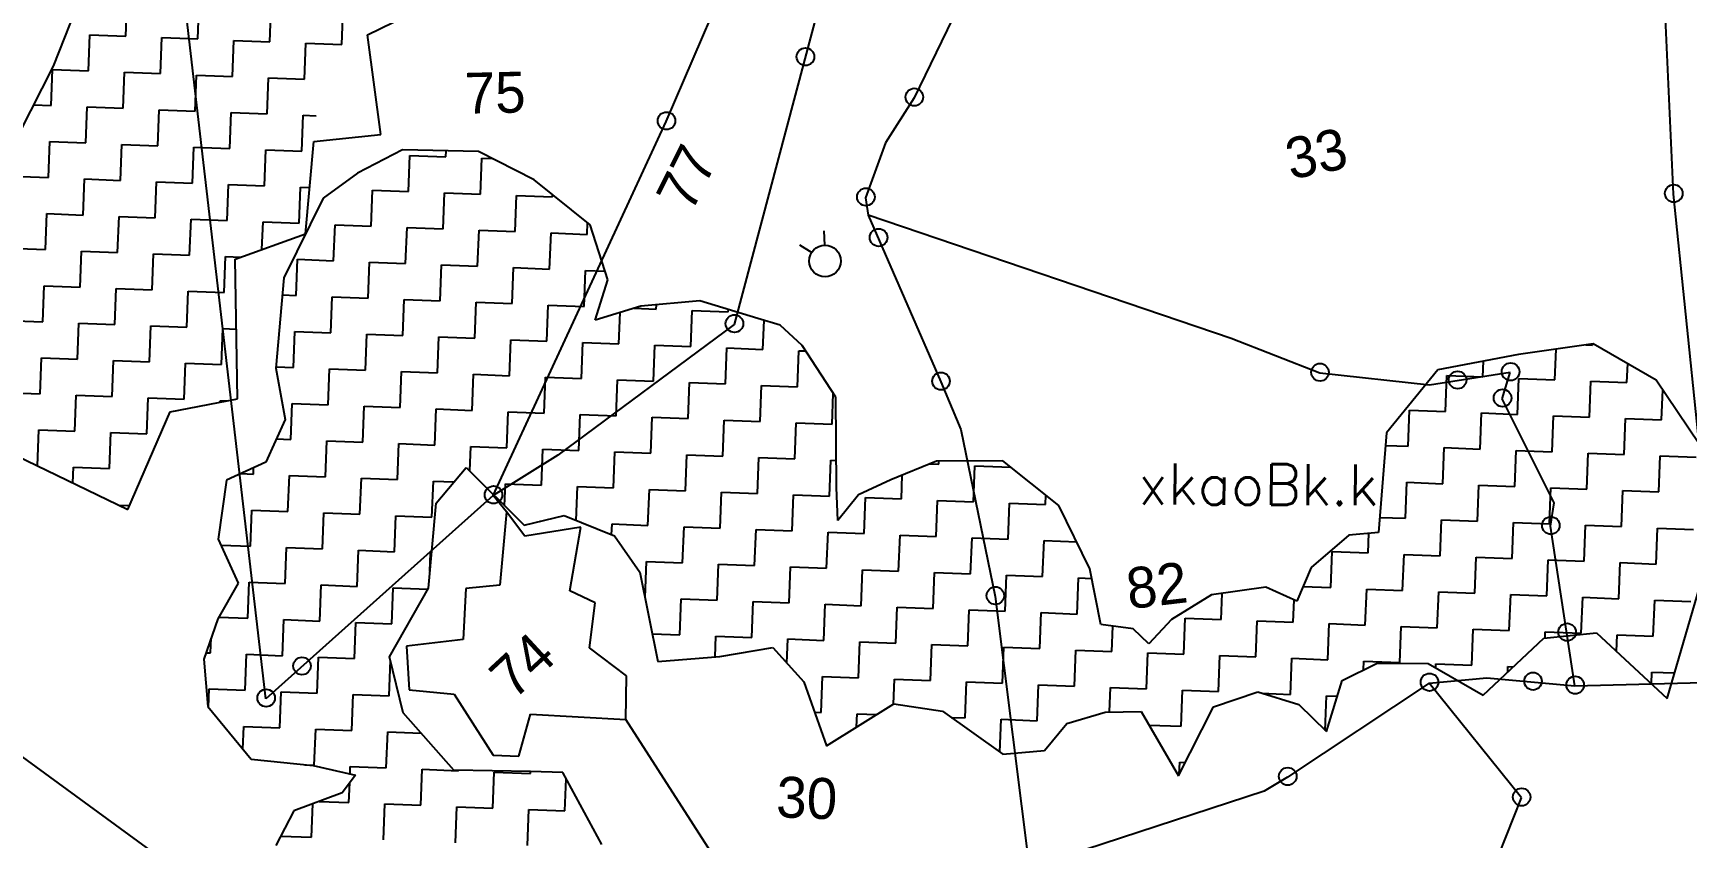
# Model space of a CAD drawing. Header units: metres. Extents: x 291285 to 296393, y 1982985 to 1990470.
# Drawn here: x 292456 to 293179, y 1988217 to 1988568 of the extents above; entities that cross this region are included whole.
import ezdxf

# ---------------------------------------------------------------- set-up
doc = ezdxf.new("R2010")
doc.units = ezdxf.units.M
for name, color, linetype in [('POLY_HATCH', 12, 'Continuous'), ('POLY_PARCEL', 6, 'Continuous'), ('SYM_STONE', 1, 'Continuous'), ('TEXT_MAPIN', 7, 'Continuous'), ('TEXT_PARCEL', 7, 'Continuous')]:
    doc.layers.add(name, color=color, linetype=linetype)
doc.styles.get("Standard").update_dxf_attribs({"font": 'simplex.shx'})
doc.styles.add('TEXT_MAP', font='')
doc.styles.get('TEXT_MAP').set_extended_font_data('Kruti Dev 050')

msp = doc.modelspace()

# ---------------------------------------------------------------- linework, layer by layer
for points in [[(292801.97, 1988481.75), (292802.25, 1988475.43)], [(292791.41, 1988475.67), (292796.73, 1988472.26)]]:
    msp.add_lwpolyline(points)
msp.add_circle((292802.55, 1988468.53), 6.91)
at = {"layer": 'POLY_HATCH'}
for p, q in [((292480.97, 1988593.64), (292465.2, 1988553.61)), ((292602.62, 1988567.31), (292630.94, 1988581.12)), ((292608.41, 1988523.75), (292602.62, 1988567.31)), ((292465.2, 1988553.61), (292438.09, 1988500.48)), ((292579.15, 1988520.8), (292608.41, 1988523.75)), ((292575.51, 1988480.49), (292579.15, 1988520.8)), ((292617.85, 1988517.17), (292598.17, 1988506.91)), ((292651.09, 1988516.32), (292617.85, 1988517.17)), ((292675.41, 1988503.95), (292651.09, 1988516.32)), ((292598.17, 1988506.91), (292583.13, 1988496.03)), ((292699.88, 1988484.37), (292675.41, 1988503.95)), ((292583.13, 1988496.03), (292566.03, 1988461.17)), ((292544.65, 1988469.3), (292575.51, 1988480.49)), ((292707.65, 1988460.36), (292699.88, 1988484.37)), ((292545.7, 1988408.32), (292544.65, 1988469.3)), ((292566.03, 1988461.17), (292562.51, 1988421.78)), ((292702.1, 1988442.78), (292707.65, 1988460.36)), ((292747.78, 1988451.19), (292722.05, 1988448.79)), ((292773.13, 1988443.44), (292747.78, 1988451.19)), ((292722.05, 1988448.79), (292702.1, 1988442.78)), ((292782.98, 1988440.53), (292773.13, 1988443.44)), ((292792.6, 1988431.69), (292782.98, 1988440.53)), ((292807.21, 1988409.1), (292792.6, 1988431.69)), ((293105.71, 1988427.73), (293070.48, 1988421.03)), ((293138.31, 1988432.41), (293105.71, 1988427.73)), ((293165.89, 1988416.53), (293138.31, 1988432.41)), ((292562.51, 1988421.78), (292566.53, 1988399.28)), ((293070.48, 1988421.03), (293048.02, 1988393.52)), ((293189.36, 1988381.74), (293165.89, 1988416.53)), ((292516.34, 1988402.67), (292545.7, 1988408.32)), ((292807.61, 1988369.69), (292807.21, 1988409.1)), ((292497.77, 1988360.04), (292516.34, 1988402.67)), ((292566.53, 1988399.28), (292558.07, 1988380.71)), ((292418.59, 1988398.29), (292497.77, 1988360.04)), ((293048.02, 1988393.52), (293044.44, 1988350.02)), ((292558.07, 1988380.71), (292540.86, 1988372.77)), ((292632.61, 1988362.77), (292645.74, 1988378.42)), ((292645.74, 1988378.42), (292671.05, 1988353.21)), ((292851.28, 1988381.15), (292831.26, 1988373.02)), ((292880.33, 1988381.31), (292851.28, 1988381.15)), ((292904.8, 1988361.73), (292880.33, 1988381.31)), ((292540.86, 1988372.77), (292537.3, 1988347.13)), ((292808.11, 1988355.27), (292807.61, 1988369.69)), ((292831.26, 1988373.02), (292817.23, 1988366.36)), ((292629.16, 1988325.73), (292632.61, 1988362.77)), ((292817.23, 1988366.36), (292808.11, 1988355.27)), ((292671.05, 1988353.21), (292688.59, 1988357.39)), ((292688.59, 1988357.39), (292710.49, 1988348.47)), ((292918.36, 1988334.1), (292904.8, 1988361.73)), ((292710.49, 1988348.47), (292721.61, 1988332.69)), ((293031.47, 1988348.83), (293015.03, 1988334.63)), ((293044.44, 1988350.02), (293031.47, 1988348.83)), ((292537.3, 1988347.13), (292546.02, 1988327.89)), ((292923.15, 1988309.77), (292918.36, 1988334.1)), ((293015.03, 1988334.63), (293008.75, 1988320.05)), ((293170.66, 1988277.51), (293186.95, 1988333.44)), ((292546.02, 1988327.89), (292537.1, 1988312.2)), ((292721.61, 1988332.69), (292729.41, 1988293.61)), ((292612.25, 1988295.68), (292629.16, 1988325.73)), ((292971.55, 1988322.74), (292953.97, 1988311.98)), ((292995.2, 1988326.07), (292971.55, 1988322.74)), ((293008.75, 1988320.05), (292995.2, 1988326.07)), ((292537.1, 1988312.2), (292530.99, 1988294.67)), ((292953.97, 1988311.98), (292944.02, 1988301.35)), ((292937.28, 1988307.96), (292923.15, 1988309.77)), ((292944.02, 1988301.35), (292937.28, 1988307.96)), ((293116.69, 1988303.81), (293139.82, 1988306.16)), ((293139.82, 1988306.16), (293170.66, 1988277.51)), ((292756.58, 1988295.8), (292779.77, 1988299.76)), ((292779.77, 1988299.76), (292793.34, 1988284.7)), ((293090.26, 1988278.97), (293116.69, 1988303.81)), ((292530.99, 1988294.67), (292532.77, 1988273.98)), ((292618.18, 1988271.21), (292612.25, 1988295.68)), ((292729.41, 1988293.61), (292756.58, 1988295.8)), ((293028.66, 1988285.37), (293043.9, 1988292.87)), ((293043.9, 1988292.87), (293066.13, 1988292.82)), ((293066.13, 1988292.82), (293090.26, 1988278.97)), ((292793.34, 1988284.7), (292803.19, 1988256.85)), ((293021.73, 1988263.02), (293028.66, 1988285.37)), ((292972.42, 1988273.79), (292991.67, 1988280.33)), ((292991.67, 1988280.33), (293009.65, 1988274.79)), ((292532.77, 1988273.98), (292551.67, 1988250.92)), ((292640.26, 1988246.13), (292618.18, 1988271.21)), ((292803.19, 1988256.85), (292832.59, 1988275.11)), ((292832.59, 1988275.11), (292853.9, 1988271.87)), ((292853.9, 1988271.87), (292880.26, 1988253.09)), ((292908.27, 1988266.56), (292925.04, 1988271.57)), ((292925.04, 1988271.57), (292940.81, 1988271.77)), ((292940.81, 1988271.77), (292957.12, 1988243.68)), ((292957.12, 1988243.68), (292972.42, 1988273.79)), ((293009.65, 1988274.79), (293021.73, 1988263.02)), ((292898.52, 1988254.81), (292908.27, 1988266.56)), ((292880.26, 1988253.09), (292898.52, 1988254.81)), ((292551.67, 1988250.92), (292578.79, 1988248.16)), ((292578.79, 1988248.16), (292597.26, 1988244.01)), ((292597.26, 1988244.01), (292591.52, 1988236.21)), ((292673.8, 1988245.65), (292640.26, 1988246.13)), ((292687.93, 1988245.11), (292673.8, 1988245.65)), ((292704.92, 1988213.76), (292687.93, 1988245.11)), ((292591.52, 1988236.21), (292570.3, 1988228.44)), ((292570.3, 1988228.44), (292562.55, 1988213.27))]:
    msp.add_line(p, q, dxfattribs=at)
at = {"layer": 'POLY_HATCH', "linetype": 'Continuous'}
for p, q in [((292496.96, 1988566.72), (292497.56, 1988582.46)), ((292528.44, 1988565.52), (292529.04, 1988581.25)), ((292559.91, 1988564.31), (292560.51, 1988580.05)), ((292591.38, 1988563.11), (292591.99, 1988578.84)), ((292480.62, 1988551.59), (292481.22, 1988567.33)), ((292481.22, 1988567.33), (292496.96, 1988566.72)), ((292512.09, 1988550.38), (292512.7, 1988566.12)), ((292512.7, 1988566.12), (292528.44, 1988565.52)), ((292543.57, 1988549.18), (292544.17, 1988564.91)), ((292544.17, 1988564.91), (292559.91, 1988564.31)), ((292575.04, 1988547.97), (292575.65, 1988563.71)), ((292575.65, 1988563.71), (292591.38, 1988563.11)), ((292464.28, 1988536.46), (292464.88, 1988552.19)), ((292464.88, 1988552.19), (292480.62, 1988551.59)), ((292495.75, 1988535.25), (292496.36, 1988550.99)), ((292496.36, 1988550.99), (292512.09, 1988550.38)), ((292527.23, 1988534.04), (292527.83, 1988549.78)), ((292527.83, 1988549.78), (292543.57, 1988549.18)), ((292558.7, 1988532.84), (292559.31, 1988548.57)), ((292559.31, 1988548.57), (292575.04, 1988547.97)), ((292456.6, 1988536.75), (292464.28, 1988536.46)), ((292479.41, 1988520.12), (292480.02, 1988535.85)), ((292480.02, 1988535.85), (292495.75, 1988535.25)), ((292510.89, 1988518.91), (292511.49, 1988534.65)), ((292511.49, 1988534.65), (292527.23, 1988534.04)), ((292542.36, 1988517.7), (292542.97, 1988533.44)), ((292542.97, 1988533.44), (292558.7, 1988532.84)), ((292573.84, 1988516.5), (292574.44, 1988532.23)), ((292574.44, 1988532.23), (292580.17, 1988532.01)), ((292463.07, 1988504.98), (292463.68, 1988520.72)), ((292463.68, 1988520.72), (292479.41, 1988520.12)), ((292494.55, 1988503.78), (292495.15, 1988519.51)), ((292495.15, 1988519.51), (292510.89, 1988518.91)), ((292526.02, 1988502.57), (292526.63, 1988518.31)), ((292526.63, 1988518.31), (292542.36, 1988517.7)), ((292557.5, 1988501.36), (292558.1, 1988517.1)), ((292558.1, 1988517.1), (292573.84, 1988516.5)), ((292620.44, 1988498.95), (292621.05, 1988514.69)), ((292621.05, 1988514.69), (292636.78, 1988514.08)), ((292636.78, 1988514.08), (292636.88, 1988516.68)), ((292651.92, 1988497.74), (292652.52, 1988513.48)), ((292652.52, 1988513.48), (292657.01, 1988513.31)), ((292447.34, 1988505.59), (292463.07, 1988504.98)), ((292478.21, 1988488.64), (292478.81, 1988504.38)), ((292478.81, 1988504.38), (292494.55, 1988503.78)), ((292509.68, 1988487.44), (292510.29, 1988503.17)), ((292510.29, 1988503.17), (292526.02, 1988502.57)), ((292541.16, 1988486.23), (292541.76, 1988501.97)), ((292541.76, 1988501.97), (292557.5, 1988501.36)), ((292572.63, 1988485.02), (292573.23, 1988500.76)), ((292573.23, 1988500.76), (292577.33, 1988500.6)), ((292588.84, 1988500.16), (292588.97, 1988500.16)), ((292588.97, 1988500.16), (292588.97, 1988500.26)), ((292604.1, 1988483.82), (292604.71, 1988499.55)), ((292604.71, 1988499.55), (292620.44, 1988498.95)), ((292635.58, 1988482.61), (292636.18, 1988498.35)), ((292636.18, 1988498.35), (292651.92, 1988497.74)), ((292667.05, 1988481.4), (292667.65, 1988497.14)), ((292667.65, 1988497.14), (292683.39, 1988496.54)), ((292683.39, 1988496.54), (292683.43, 1988497.54)), ((292461.87, 1988473.51), (292462.47, 1988489.25)), ((292462.47, 1988489.25), (292478.21, 1988488.64)), ((292493.34, 1988472.3), (292493.95, 1988488.04)), ((292493.95, 1988488.04), (292509.68, 1988487.44)), ((292524.82, 1988471.1), (292525.42, 1988486.83)), ((292525.42, 1988486.83), (292541.16, 1988486.23)), ((292556.43, 1988473.57), (292556.89, 1988485.63)), ((292556.89, 1988485.63), (292572.63, 1988485.02)), ((292698.52, 1988480.2), (292698.72, 1988485.31)), ((292587.76, 1988468.68), (292588.37, 1988484.42)), ((292588.37, 1988484.42), (292604.1, 1988483.82)), ((292619.24, 1988467.48), (292619.84, 1988483.21)), ((292619.84, 1988483.21), (292635.58, 1988482.61)), ((292650.71, 1988466.27), (292651.31, 1988482.01)), ((292651.31, 1988482.01), (292667.05, 1988481.4)), ((292682.18, 1988465.06), (292682.79, 1988480.8)), ((292682.79, 1988480.8), (292698.52, 1988480.2)), ((292446.13, 1988474.11), (292461.87, 1988473.51)), ((292477, 1988457.17), (292477.61, 1988472.91)), ((292477.61, 1988472.91), (292493.34, 1988472.3)), ((292508.48, 1988455.96), (292509.08, 1988471.7)), ((292509.08, 1988471.7), (292524.82, 1988471.1)), ((292539.95, 1988454.76), (292540.55, 1988470.49)), ((292540.55, 1988470.49), (292547.23, 1988470.24)), ((292571.42, 1988453.55), (292572.03, 1988469.29)), ((292572.03, 1988469.29), (292587.76, 1988468.68)), ((292602.9, 1988452.34), (292603.5, 1988468.08)), ((292603.5, 1988468.08), (292619.24, 1988467.48)), ((292634.37, 1988451.14), (292634.97, 1988466.87)), ((292634.97, 1988466.87), (292650.71, 1988466.27)), ((292665.84, 1988449.93), (292666.45, 1988465.67)), ((292666.45, 1988465.67), (292682.18, 1988465.06)), ((292697.32, 1988448.72), (292697.92, 1988464.46)), ((292697.92, 1988464.46), (292706.43, 1988464.14)), ((292460.66, 1988442.04), (292461.27, 1988457.77)), ((292461.27, 1988457.77), (292477, 1988457.17)), ((292492.14, 1988440.83), (292492.74, 1988456.57)), ((292492.74, 1988456.57), (292508.48, 1988455.96)), ((292523.61, 1988439.62), (292524.21, 1988455.36)), ((292524.21, 1988455.36), (292539.95, 1988454.76)), ((292565.37, 1988453.78), (292571.42, 1988453.55)), ((292586.56, 1988437.21), (292587.16, 1988452.95)), ((292587.16, 1988452.95), (292602.9, 1988452.34)), ((292618.03, 1988436), (292618.63, 1988451.74)), ((292618.63, 1988451.74), (292634.37, 1988451.14)), ((292649.5, 1988434.8), (292650.11, 1988450.53)), ((292650.11, 1988450.53), (292665.84, 1988449.93)), ((292680.98, 1988433.59), (292681.58, 1988449.33)), ((292681.58, 1988449.33), (292697.32, 1988448.72)), ((292728.79, 1988447.52), (292728.87, 1988449.43)), ((292444.93, 1988442.64), (292460.66, 1988442.04)), ((292712.45, 1988432.38), (292712.98, 1988446.06)), ((292719.06, 1988447.89), (292728.79, 1988447.52)), ((292743.93, 1988431.18), (292744.53, 1988446.91)), ((292744.53, 1988446.91), (292760.27, 1988446.31)), ((292760.27, 1988446.31), (292760.31, 1988447.37)), ((292775.4, 1988429.97), (292775.88, 1988442.63)), ((292475.8, 1988425.7), (292476.4, 1988441.43)), ((292476.4, 1988441.43), (292492.14, 1988440.83)), ((292507.27, 1988424.49), (292507.87, 1988440.23)), ((292507.87, 1988440.23), (292523.61, 1988439.62)), ((292538.74, 1988423.28), (292539.35, 1988439.02)), ((292539.35, 1988439.02), (292545.18, 1988438.8)), ((292570.22, 1988422.08), (292570.82, 1988437.81)), ((292570.82, 1988437.81), (292586.56, 1988437.21)), ((292601.69, 1988420.87), (292602.29, 1988436.61)), ((292602.29, 1988436.61), (292618.03, 1988436)), ((292633.16, 1988419.66), (292633.77, 1988435.4)), ((292633.77, 1988435.4), (292649.5, 1988434.8)), ((292664.64, 1988418.46), (292665.24, 1988434.19)), ((292665.24, 1988434.19), (292680.98, 1988433.59)), ((292696.11, 1988417.25), (292696.71, 1988432.99)), ((292696.71, 1988432.99), (292712.45, 1988432.38)), ((292727.59, 1988416.04), (292728.19, 1988431.78)), ((292728.19, 1988431.78), (292743.93, 1988431.18)), ((292759.06, 1988414.84), (292759.66, 1988430.57)), ((292759.66, 1988430.57), (292775.4, 1988429.97)), ((292790.53, 1988413.63), (292791.14, 1988429.37)), ((292791.14, 1988429.37), (292794.18, 1988429.25)), ((293121.61, 1988416.7), (293122.12, 1988430.09)), ((293135.06, 1988431.95), (293137.95, 1988431.83)), ((293137.95, 1988431.83), (293137.97, 1988432.36)), ((292459.46, 1988410.56), (292460.06, 1988426.3)), ((292460.06, 1988426.3), (292475.8, 1988425.7)), ((292490.93, 1988409.36), (292491.53, 1988425.09)), ((292491.53, 1988425.09), (292507.27, 1988424.49)), ((292522.4, 1988408.15), (292523.01, 1988423.89)), ((292523.01, 1988423.89), (292538.74, 1988423.28)), ((292562.57, 1988422.37), (292570.22, 1988422.08)), ((292585.35, 1988405.74), (292585.95, 1988421.47)), ((292585.95, 1988421.47), (292601.69, 1988420.87)), ((292616.82, 1988404.53), (292617.43, 1988420.27)), ((292617.43, 1988420.27), (292633.16, 1988419.66)), ((293090.14, 1988417.91), (293090.4, 1988424.82)), ((293153.08, 1988415.49), (293153.4, 1988423.72)), ((292648.3, 1988403.32), (292648.9, 1988419.06)), ((292648.9, 1988419.06), (292664.64, 1988418.46)), ((292679.77, 1988402.12), (292680.37, 1988417.85)), ((292680.37, 1988417.85), (292696.11, 1988417.25)), ((292711.25, 1988400.91), (292711.85, 1988416.65)), ((292711.85, 1988416.65), (292727.59, 1988416.04)), ((292742.72, 1988399.7), (292743.32, 1988415.44)), ((292743.32, 1988415.44), (292759.06, 1988414.84)), ((292774.19, 1988398.5), (292774.8, 1988414.23)), ((292774.8, 1988414.23), (292790.53, 1988413.63)), ((293073.8, 1988402.77), (293074.4, 1988418.51)), ((293074.4, 1988418.51), (293090.14, 1988417.91)), ((293105.27, 1988401.57), (293105.87, 1988417.3)), ((293105.87, 1988417.3), (293121.61, 1988416.7)), ((293136.74, 1988400.36), (293137.35, 1988416.1)), ((293137.35, 1988416.1), (293153.08, 1988415.49)), ((292443.72, 1988411.17), (292459.46, 1988410.56)), ((292474.59, 1988394.22), (292475.19, 1988409.96)), ((292475.19, 1988409.96), (292490.93, 1988409.36)), ((292506.06, 1988393.02), (292506.67, 1988408.75)), ((292506.67, 1988408.75), (292522.4, 1988408.15)), ((292538.11, 1988406.86), (292538.14, 1988407.55)), ((292538.14, 1988407.55), (292541.11, 1988407.43)), ((292569.01, 1988390.6), (292569.61, 1988406.34)), ((292569.61, 1988406.34), (292585.35, 1988405.74)), ((292805.67, 1988397.29), (292806.18, 1988410.69)), ((293168.22, 1988399.15), (293168.72, 1988412.33)), ((292600.48, 1988389.4), (292601.09, 1988405.13)), ((292601.09, 1988405.13), (292616.82, 1988404.53)), ((292631.96, 1988388.19), (292632.56, 1988403.93)), ((292632.56, 1988403.93), (292648.3, 1988403.32)), ((292663.43, 1988386.98), (292664.03, 1988402.72)), ((292664.03, 1988402.72), (292679.77, 1988402.12)), ((292694.91, 1988385.78), (292695.51, 1988401.51)), ((292695.51, 1988401.51), (292711.25, 1988400.91)), ((292726.38, 1988384.57), (292726.98, 1988400.31)), ((292726.98, 1988400.31), (292742.72, 1988399.7)), ((292757.85, 1988383.36), (292758.46, 1988399.1)), ((292758.46, 1988399.1), (292774.19, 1988398.5)), ((293057.46, 1988387.64), (293058.06, 1988403.38)), ((293058.06, 1988403.38), (293073.8, 1988402.77)), ((293088.93, 1988386.43), (293089.53, 1988402.17)), ((293089.53, 1988402.17), (293105.27, 1988401.57)), ((293120.4, 1988385.23), (293121.01, 1988400.96)), ((293121.01, 1988400.96), (293136.74, 1988400.36)), ((293151.88, 1988384.02), (293152.48, 1988399.76)), ((293152.48, 1988399.76), (293168.22, 1988399.15)), ((292458.25, 1988379.13), (292458.85, 1988394.83)), ((292458.85, 1988394.83), (292474.59, 1988394.22)), ((292489.72, 1988377.88), (292490.33, 1988393.62)), ((292490.33, 1988393.62), (292506.06, 1988393.02)), ((292789.33, 1988382.16), (292789.93, 1988397.89)), ((292789.93, 1988397.89), (292805.67, 1988397.29)), ((292562.69, 1988390.85), (292569.01, 1988390.6)), ((292584.14, 1988374.26), (292584.75, 1988390)), ((292584.75, 1988390), (292600.48, 1988389.4)), ((292615.62, 1988373.06), (292616.22, 1988388.79)), ((292616.22, 1988388.79), (292631.96, 1988388.19)), ((292647.28, 1988376.88), (292647.69, 1988387.59)), ((292647.69, 1988387.59), (292663.43, 1988386.98)), ((292678.57, 1988370.64), (292679.17, 1988386.38)), ((292679.17, 1988386.38), (292694.91, 1988385.78)), ((292710.04, 1988369.44), (292710.64, 1988385.17)), ((292710.64, 1988385.17), (292726.38, 1988384.57)), ((292741.51, 1988368.23), (292742.12, 1988383.97)), ((292742.12, 1988383.97), (292757.85, 1988383.36)), ((293047.57, 1988388.02), (293057.46, 1988387.64)), ((293072.59, 1988371.3), (293073.19, 1988387.04)), ((293073.19, 1988387.04), (293088.93, 1988386.43)), ((293104.06, 1988370.09), (293104.67, 1988385.83)), ((293104.67, 1988385.83), (293120.4, 1988385.23)), ((293135.54, 1988368.89), (293136.14, 1988384.62)), ((293136.14, 1988384.62), (293151.88, 1988384.02)), ((292473.72, 1988371.65), (292473.99, 1988378.49)), ((292473.99, 1988378.49), (292489.72, 1988377.88)), ((292552.67, 1988375.47), (292552.78, 1988378.26)), ((292772.99, 1988367.02), (292773.59, 1988382.76)), ((292773.59, 1988382.76), (292789.33, 1988382.16)), ((292804.46, 1988365.82), (292805.06, 1988381.55)), ((292805.06, 1988381.55), (292807.49, 1988381.46)), ((292848.21, 1988379.9), (292852.27, 1988379.75)), ((292852.27, 1988379.75), (292852.33, 1988381.15)), ((292867.41, 1988363.4), (292868.01, 1988379.14)), ((292868.01, 1988379.14), (292883.75, 1988378.54)), ((292883.75, 1988378.54), (292883.75, 1988378.57)), ((293167.01, 1988367.68), (293167.61, 1988383.42)), ((293167.61, 1988383.42), (293183.35, 1988382.81)), ((292547.17, 1988375.68), (292552.67, 1988375.47)), ((292567.8, 1988359.13), (292568.41, 1988374.87)), ((292568.41, 1988374.87), (292584.14, 1988374.26)), ((292599.28, 1988357.92), (292599.88, 1988373.66)), ((292599.88, 1988373.66), (292615.62, 1988373.06)), ((292630.75, 1988356.72), (292631.35, 1988372.45)), ((292631.35, 1988372.45), (292640.44, 1988372.1)), ((292662.46, 1988361.76), (292662.83, 1988371.25)), ((292662.83, 1988371.25), (292678.57, 1988370.64)), ((292693.74, 1988355.29), (292694.3, 1988370.04)), ((292694.3, 1988370.04), (292710.04, 1988369.44)), ((292835.93, 1988364.61), (292836.34, 1988375.08)), ((293056.25, 1988356.17), (293056.85, 1988371.9)), ((293056.85, 1988371.9), (293072.59, 1988371.3)), ((293087.72, 1988354.96), (293088.33, 1988370.7)), ((293088.33, 1988370.7), (293104.06, 1988370.09)), ((293119.2, 1988353.75), (293119.8, 1988369.49)), ((293119.8, 1988369.49), (293135.54, 1988368.89)), ((292725.17, 1988353.1), (292725.78, 1988368.83)), ((292725.78, 1988368.83), (292741.51, 1988368.23)), ((292756.65, 1988351.89), (292757.25, 1988367.63)), ((292757.25, 1988367.63), (292772.99, 1988367.02)), ((292788.12, 1988350.68), (292788.72, 1988366.42)), ((292788.72, 1988366.42), (292804.46, 1988365.82)), ((292819.59, 1988349.48), (292820.2, 1988365.21)), ((292820.2, 1988365.21), (292835.93, 1988364.61)), ((292851.07, 1988348.27), (292851.67, 1988364.01)), ((292851.67, 1988364.01), (292867.41, 1988363.4)), ((292882.54, 1988347.06), (292883.14, 1988362.8)), ((292883.14, 1988362.8), (292898.88, 1988362.2)), ((292898.88, 1988362.2), (292899.04, 1988366.33)), ((293150.67, 1988352.55), (293151.27, 1988368.28)), ((293151.27, 1988368.28), (293167.01, 1988367.68)), ((292493.78, 1988361.97), (292498.53, 1988361.78)), ((292551.46, 1988344), (292552.07, 1988359.73)), ((292552.07, 1988359.73), (292567.8, 1988359.13)), ((292582.94, 1988342.79), (292583.54, 1988358.53)), ((292583.54, 1988358.53), (292599.28, 1988357.92)), ((292614.41, 1988341.58), (292615.01, 1988357.32)), ((292615.01, 1988357.32), (292630.75, 1988356.72)), ((293044.98, 1988356.6), (293056.25, 1988356.17)), ((293071.38, 1988339.83), (293071.99, 1988355.56)), ((293071.99, 1988355.56), (293087.72, 1988354.96)), ((292677.96, 1988354.91), (292678.13, 1988354.9)), ((292677.96, 1988354.86), (292677.96, 1988354.91)), ((292709.25, 1988348.97), (292709.44, 1988353.7)), ((292709.44, 1988353.7), (292725.17, 1988353.1)), ((292740.31, 1988336.76), (292740.91, 1988352.49)), ((292740.91, 1988352.49), (292756.65, 1988351.89)), ((292771.78, 1988335.55), (292772.38, 1988351.29)), ((292772.38, 1988351.29), (292788.12, 1988350.68)), ((292803.25, 1988334.34), (292803.86, 1988350.08)), ((292803.86, 1988350.08), (292819.59, 1988349.48)), ((292834.73, 1988333.14), (292835.33, 1988348.87)), ((292835.33, 1988348.87), (292851.07, 1988348.27)), ((293039.91, 1988341.03), (293040.24, 1988349.64)), ((293102.86, 1988338.62), (293103.46, 1988354.36)), ((293103.46, 1988354.36), (293119.2, 1988353.75)), ((293134.33, 1988337.41), (293134.93, 1988353.15)), ((293134.93, 1988353.15), (293150.67, 1988352.55)), ((293165.81, 1988336.21), (293166.41, 1988351.94)), ((293166.41, 1988351.94), (293182.15, 1988351.34)), ((292538.49, 1988344.49), (292551.46, 1988344)), ((292566.6, 1988327.66), (292567.2, 1988343.39)), ((292567.2, 1988343.39), (292582.94, 1988342.79)), ((292598.07, 1988326.45), (292598.67, 1988342.19)), ((292598.67, 1988342.19), (292614.41, 1988341.58)), ((292629.84, 1988333.05), (292630.15, 1988340.98)), ((292630.15, 1988340.98), (292630.58, 1988340.96)), ((292866.2, 1988331.93), (292866.8, 1988347.67)), ((292866.8, 1988347.67), (292882.54, 1988347.06)), ((292897.68, 1988330.72), (292898.28, 1988346.46)), ((292898.28, 1988346.46), (292912.56, 1988345.91)), ((293023.57, 1988325.9), (293024.17, 1988341.64)), ((293024.17, 1988341.64), (293039.91, 1988341.03)), ((292723.97, 1988321.62), (292724.57, 1988337.36)), ((292724.57, 1988337.36), (292740.31, 1988336.76)), ((292755.44, 1988320.42), (292756.04, 1988336.15)), ((292756.04, 1988336.15), (292771.78, 1988335.55)), ((292786.91, 1988319.21), (292787.52, 1988334.95)), ((292787.52, 1988334.95), (292803.25, 1988334.34)), ((292818.39, 1988318), (292818.99, 1988333.74)), ((292818.99, 1988333.74), (292834.73, 1988333.14)), ((293055.04, 1988324.69), (293055.65, 1988340.43)), ((293055.65, 1988340.43), (293071.38, 1988339.83)), ((293086.52, 1988323.49), (293087.12, 1988339.22)), ((293087.12, 1988339.22), (293102.86, 1988338.62)), ((293117.99, 1988322.28), (293118.59, 1988338.02)), ((293118.59, 1988338.02), (293134.33, 1988337.41)), ((293149.47, 1988321.07), (293150.07, 1988336.81)), ((293150.07, 1988336.81), (293165.81, 1988336.21)), ((292550.26, 1988312.52), (292550.86, 1988328.26)), ((292550.86, 1988328.26), (292566.6, 1988327.66)), ((292581.73, 1988311.32), (292582.33, 1988327.05)), ((292582.33, 1988327.05), (292598.07, 1988326.45)), ((292849.86, 1988316.8), (292850.46, 1988332.53)), ((292850.46, 1988332.53), (292866.2, 1988331.93)), ((292881.33, 1988315.59), (292881.94, 1988331.33)), ((292881.94, 1988331.33), (292897.68, 1988330.72)), ((292912.81, 1988314.38), (292913.41, 1988330.12)), ((292913.41, 1988330.12), (292919.19, 1988329.9)), ((293011.47, 1988326.36), (293023.57, 1988325.9)), ((292613.2, 1988310.11), (292613.81, 1988325.85)), ((292613.81, 1988325.85), (292628.9, 1988325.27)), ((292723.81, 1988321.63), (292723.97, 1988321.62)), ((292739.1, 1988305.28), (292739.7, 1988321.02)), ((292739.7, 1988321.02), (292755.44, 1988320.42)), ((292770.57, 1988304.08), (292771.18, 1988319.81)), ((292771.18, 1988319.81), (292786.91, 1988319.21)), ((292975.76, 1988311.97), (292976.19, 1988323.4)), ((293007.23, 1988310.77), (293007.61, 1988320.55)), ((293038.7, 1988309.56), (293039.31, 1988325.3)), ((293039.31, 1988325.3), (293055.04, 1988324.69)), ((293070.18, 1988308.35), (293070.78, 1988324.09)), ((293070.78, 1988324.09), (293086.52, 1988323.49)), ((293101.65, 1988307.15), (293102.25, 1988322.88)), ((293102.25, 1988322.88), (293117.99, 1988322.28)), ((293133.12, 1988305.94), (293133.73, 1988321.68)), ((293133.73, 1988321.68), (293149.47, 1988321.07)), ((293164.6, 1988304.73), (293165.2, 1988320.47)), ((293165.2, 1988320.47), (293180.94, 1988319.87)), ((292537.57, 1988313.01), (292550.26, 1988312.52)), ((292565.39, 1988296.18), (292565.99, 1988311.92)), ((292565.99, 1988311.92), (292581.73, 1988311.32)), ((292802.05, 1988302.87), (292802.65, 1988318.61)), ((292802.65, 1988318.61), (292818.39, 1988318)), ((292833.52, 1988301.66), (292834.12, 1988317.4)), ((292834.12, 1988317.4), (292849.86, 1988316.8)), ((292864.99, 1988300.46), (292865.6, 1988316.19)), ((292865.6, 1988316.19), (292881.33, 1988315.59)), ((292896.47, 1988299.25), (292897.07, 1988314.99)), ((292897.07, 1988314.99), (292912.81, 1988314.38)), ((292959.42, 1988296.84), (292960.02, 1988312.58)), ((292960.02, 1988312.58), (292975.76, 1988311.97)), ((292596.86, 1988294.98), (292597.47, 1988310.71)), ((292597.47, 1988310.71), (292613.2, 1988310.11)), ((292726.98, 1988305.75), (292739.1, 1988305.28)), ((292754.49, 1988295.63), (292754.84, 1988304.68)), ((292754.84, 1988304.68), (292770.57, 1988304.08)), ((292927.94, 1988298.04), (292928.37, 1988309.1)), ((292990.89, 1988295.63), (292991.49, 1988311.37)), ((292991.49, 1988311.37), (293007.23, 1988310.77)), ((293022.36, 1988294.43), (293022.97, 1988310.16)), ((293022.97, 1988310.16), (293038.7, 1988309.56)), ((293053.84, 1988293.22), (293054.44, 1988308.96)), ((293054.44, 1988308.96), (293070.18, 1988308.35)), ((293085.31, 1988292.01), (293085.91, 1988307.75)), ((293085.91, 1988307.75), (293101.65, 1988307.15)), ((293117.29, 1988303.88), (293117.39, 1988306.54)), ((293117.39, 1988306.54), (293133.12, 1988305.94)), ((293148.58, 1988298.02), (293148.86, 1988305.34)), ((293148.86, 1988305.34), (293164.6, 1988304.73)), ((292531.96, 1988297.46), (292533.92, 1988297.39)), ((292533.92, 1988297.39), (292534.16, 1988303.77)), ((292785.91, 1988292.95), (292786.31, 1988303.47)), ((292786.31, 1988303.47), (292802.05, 1988302.87)), ((292817.18, 1988286.53), (292817.78, 1988302.27)), ((292817.78, 1988302.27), (292833.52, 1988301.66)), ((292848.65, 1988285.32), (292849.26, 1988301.06)), ((292849.26, 1988301.06), (292864.99, 1988300.46)), ((292880.13, 1988284.12), (292880.73, 1988299.85)), ((292880.73, 1988299.85), (292896.47, 1988299.25)), ((292911.6, 1988282.91), (292912.21, 1988298.65)), ((292912.21, 1988298.65), (292927.94, 1988298.04)), ((292943.08, 1988281.7), (292943.68, 1988297.44)), ((292943.68, 1988297.44), (292959.42, 1988296.84)), ((292549.05, 1988281.05), (292549.65, 1988296.78)), ((292549.65, 1988296.78), (292565.39, 1988296.18)), ((292580.52, 1988279.84), (292581.13, 1988295.58)), ((292581.13, 1988295.58), (292596.86, 1988294.98)), ((292612, 1988278.63), (292612.6, 1988294.23)), ((292974.55, 1988280.5), (292975.15, 1988296.24)), ((292975.15, 1988296.24), (292990.89, 1988295.63)), ((293006.02, 1988279.29), (293006.63, 1988295.03)), ((293006.63, 1988295.03), (293022.36, 1988294.43)), ((293037.95, 1988289.94), (293038.1, 1988293.82)), ((293038.1, 1988293.82), (293053.84, 1988293.22)), ((293069.51, 1988290.89), (293069.57, 1988292.62)), ((293069.57, 1988292.62), (293085.31, 1988292.01)), ((293100.96, 1988289.03), (293101.05, 1988291.41)), ((293101.05, 1988291.41), (293103.4, 1988291.32)), ((292800.84, 1988271.4), (292801.44, 1988287.13)), ((292801.44, 1988287.13), (292817.18, 1988286.53)), ((292832.5, 1988275.06), (292832.92, 1988285.93)), ((292832.92, 1988285.93), (292848.65, 1988285.32)), ((292863.79, 1988268.98), (292864.39, 1988284.72)), ((292864.39, 1988284.72), (292880.13, 1988284.12)), ((292895.26, 1988267.78), (292895.87, 1988283.51)), ((292895.87, 1988283.51), (292911.6, 1988282.91)), ((293163.8, 1988283.88), (293164, 1988289)), ((293164, 1988289), (293173.89, 1988288.62)), ((292533.01, 1988273.69), (292533.31, 1988281.65)), ((292533.31, 1988281.65), (292549.05, 1988281.05)), ((292564.18, 1988264.71), (292564.79, 1988280.44)), ((292564.79, 1988280.44), (292580.52, 1988279.84)), ((292595.66, 1988263.5), (292596.26, 1988279.24)), ((292596.26, 1988279.24), (292612, 1988278.63)), ((292926.93, 1988271.59), (292927.34, 1988282.31)), ((292927.34, 1988282.31), (292943.08, 1988281.7)), ((292958.21, 1988265.36), (292958.81, 1988281.1)), ((292958.81, 1988281.1), (292974.55, 1988280.5)), ((292990.29, 1988279.89), (292990.39, 1988279.89)), ((292990.29, 1988279.86), (292990.29, 1988279.89)), ((292993.48, 1988279.77), (293006.02, 1988279.29)), ((293021.18, 1988263.56), (293021.76, 1988278.69)), ((293021.76, 1988278.69), (293026.53, 1988278.51)), ((292798.01, 1988271.51), (292800.84, 1988271.4)), ((292816.36, 1988265.03), (292816.58, 1988270.79)), ((292816.58, 1988270.79), (292825.11, 1988270.47)), ((292857.62, 1988269.22), (292863.79, 1988268.98)), ((292878.97, 1988254.01), (292879.53, 1988268.38)), ((292879.53, 1988268.38), (292895.26, 1988267.78)), ((292548.06, 1988255.31), (292548.45, 1988265.31)), ((292548.45, 1988265.31), (292564.18, 1988264.71)), ((292579.32, 1988248.37), (292579.92, 1988264.1)), ((292579.92, 1988264.1), (292595.66, 1988263.5)), ((292610.79, 1988247.16), (292611.4, 1988262.9)), ((292611.4, 1988262.9), (292625.99, 1988262.34)), ((292944.22, 1988265.9), (292958.21, 1988265.36)), ((292575.19, 1988248.53), (292579.32, 1988248.37)), ((292594.93, 1988244.54), (292595.06, 1988247.76)), ((292595.06, 1988247.76), (292610.79, 1988247.16)), ((292957.4, 1988244.23), (292957.61, 1988249.63)), ((292957.61, 1988249.63), (292960.09, 1988249.53)), ((292594.45, 1988232.03), (292594.78, 1988240.65)), ((292625.93, 1988230.82), (292626.53, 1988246.56)), ((292626.53, 1988246.56), (292642.27, 1988245.95)), ((292642.27, 1988245.95), (292642.27, 1988246.1)), ((292657.4, 1988229.61), (292658, 1988245.35)), ((292658, 1988245.35), (292673.74, 1988244.75)), ((292673.74, 1988244.75), (292673.77, 1988245.65)), ((292688.87, 1988228.41), (292689.41, 1988242.38)), ((292581.45, 1988232.53), (292594.45, 1988232.03)), ((292578.11, 1988216.89), (292578.67, 1988231.51)), ((292609.59, 1988215.69), (292610.19, 1988231.42)), ((292610.19, 1988231.42), (292625.93, 1988230.82)), ((292641.06, 1988214.48), (292641.66, 1988230.22)), ((292641.66, 1988230.22), (292657.4, 1988229.61)), ((292672.53, 1988213.27), (292673.14, 1988229.01)), ((292673.14, 1988229.01), (292688.87, 1988228.41)), ((292564.66, 1988217.41), (292578.11, 1988216.89))]:
    msp.add_line(p, q, dxfattribs=at)
at = {"layer": 'POLY_PARCEL'}
for p, q in [((292833.97, 1988708.12), (292762.83, 1988440.86)), ((292890.4, 1988640.79), (292841.46, 1988539.79)), ((292558.15, 1988277.36), (292520.02, 1988604.47)), ((292733.12, 1988529.42), (292766.13, 1988605.96)), ((293173.41, 1988497.73), (293168.51, 1988606.69)), ((292841.46, 1988539.79), (292829.03, 1988520.14)), ((292657.5, 1988366.11), (292733.12, 1988529.42)), ((292829.03, 1988520.14), (292820.28, 1988496.2)), ((292820.28, 1988496.2), (292821.44, 1988488.59)), ((293184.26, 1988392.89), (293173.41, 1988497.73)), ((292980.13, 1988434.75), (292821.44, 1988488.59)), ((292821.44, 1988488.59), (292853.12, 1988415.75)), ((292762.83, 1988440.86), (292685.69, 1988383.74)), ((293018.79, 1988419.62), (292980.13, 1988434.75)), ((292853.12, 1988415.75), (292861.89, 1988394.96)), ((293066.72, 1988414.37), (293018.79, 1988419.62)), ((293102.09, 1988419.84), (293066.72, 1988414.37)), ((293098.58, 1988408.37), (293102.09, 1988419.84)), ((293121.23, 1988362.98), (293098.58, 1988408.37)), ((292861.89, 1988394.96), (292876.86, 1988322.08)), ((292685.69, 1988383.74), (292657.5, 1988366.11)), ((292657.5, 1988366.11), (292558.15, 1988277.36)), ((292663.28, 1988358.95), (292657.5, 1988366.11)), ((293119.69, 1988352.71), (293121.23, 1988362.98)), ((292663.28, 1988358.95), (292660.34, 1988327)), ((292671.4, 1988348.4), (292663.28, 1988358.95)), ((292318.78, 1988348.8), (292515.64, 1988205.26)), ((292695.78, 1988352.24), (292671.4, 1988348.4)), ((292690.95, 1988324.45), (292695.78, 1988352.24)), ((293130.3, 1988282.99), (293119.69, 1988352.71)), ((292660.34, 1988327), (292645.61, 1988325.52)), ((292645.61, 1988325.52), (292644.43, 1988303.18)), ((292702.02, 1988319.25), (292690.95, 1988324.45)), ((292699.55, 1988299.56), (292702.02, 1988319.25)), ((292876.86, 1988322.08), (292892.33, 1988200.06)), ((292644.43, 1988303.18), (292619.6, 1988300.37)), ((292619.6, 1988300.37), (292620.79, 1988281.19)), ((292715.8, 1988287.34), (292699.55, 1988299.56)), ((292715.42, 1988268.25), (292715.8, 1988287.34)), ((293066.63, 1988284.24), (293004.68, 1988243.11)), ((293066.63, 1988284.24), (293091.87, 1988286.51)), ((293106.93, 1988234.09), (293066.63, 1988284.24)), ((293091.87, 1988286.51), (293130.3, 1988282.99)), ((293130.3, 1988282.99), (293191.93, 1988284.6)), ((292620.79, 1988281.19), (292640.42, 1988279.35)), ((292640.42, 1988279.35), (292657.5, 1988252.78)), ((292668.74, 1988252.36), (292673.88, 1988270.59)), ((292673.88, 1988270.59), (292715.42, 1988268.25)), ((292782.58, 1988163.98), (292715.42, 1988268.25)), ((292657.5, 1988252.78), (292668.74, 1988252.36)), ((293004.68, 1988243.11), (292994.5, 1988236.95)), ((292994.5, 1988236.95), (292908.58, 1988208.85)), ((293033.77, 1988050.26), (293106.93, 1988234.09))]:
    msp.add_line(p, q, dxfattribs=at)
at = {"layer": 'SYM_STONE'}
for centre in [(292793.99, 1988557.76), (292841.58, 1988540.14), (292733.25, 1988529.77), (292820.41, 1988496.54), (293173.54, 1988498.07), (292825.97, 1988478.8), (292762.96, 1988441.21), (293018.92, 1988419.96), (293079.05, 1988416.6), (293102.22, 1988420.18), (292853.25, 1988416.09), (293098.71, 1988408.71), (292657.63, 1988366.45), (293119.82, 1988353.06), (292876.99, 1988322.42), (293126.91, 1988306.47), (292573.92, 1988291.68), (293066.76, 1988284.59), (293112.02, 1988285.02), (293130.43, 1988283.34), (292558.28, 1988277.71), (293004.81, 1988243.45), (293107.05, 1988234.43)]:
    msp.add_circle(centre, 3.84, dxfattribs=at)

# ---------------------------------------------------------------- texts
at = {"layer": 'TEXT_MAPIN'}
msp.add_text('xkaoBk.k', height=17.856, rotation=359.77568, dxfattribs=at).set_placement((292939.41, 1988362.25))
at = {"layer": 'TEXT_PARCEL', "style": 'TEXT_MAP'}
for s, rotation, p in [('75', 1.37861, (292645.29, 1988532.85)), ('33', 11.83128, (293006.08, 1988504.05)), ('77', 63.48459, (292744.1, 1988489.2)), ('82', 6.77106, (292935.42, 1988316.47)), ('74', 42.78393, (292666.47, 1988276.43)), ('30', 357.80489, (292780.99, 1988225.65))]:
    msp.add_text(s, height=17.856, rotation=rotation, dxfattribs=at).set_placement(p)

doc.saveas('drawing.dxf')
